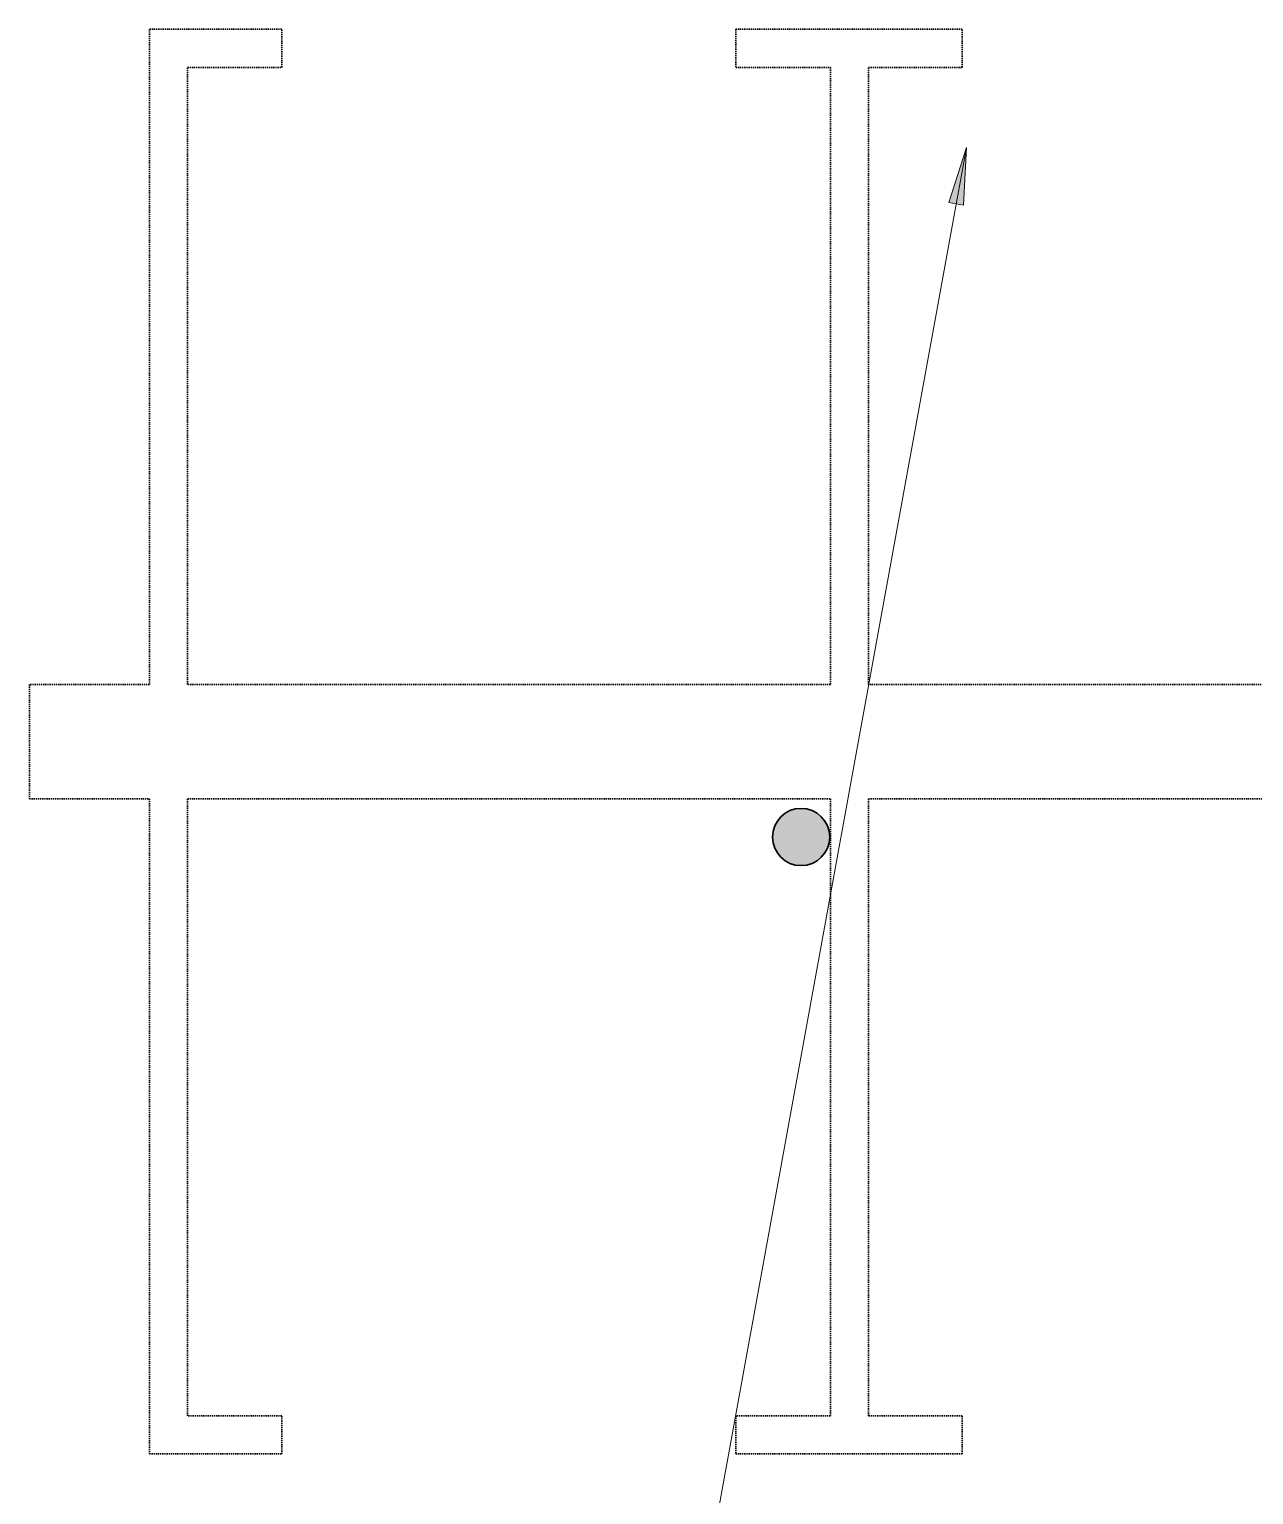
# Model space of a CAD drawing. Header units: inches. Extents: x -1176 to 1545, y -2552 to 978.
# Drawn here: x -952 to -823.6, y 507.4 to 661.1 of the extents above; entities that cross this region are included whole.
import ezdxf

# ---------------------------------------------------------------- set-up
doc = ezdxf.new("R2010")
doc.units = ezdxf.units.IN
doc.header["$MEASUREMENT"] = 0
doc.linetypes.add('Demolished', pattern=[0.1875, 0.125, -0.0625])
for name, color, linetype, lineweight in [('A-ANNO-KEYN', 231, 'Continuous', 9), ('A-WALL', 113, 'Continuous', 18), ('S-COLS', 52, 'Continuous', 18)]:
    doc.layers.add(name, color=color, linetype=linetype, lineweight=lineweight)

msp = doc.modelspace()

# ---------------------------------------------------------------- hatches: boundary and pattern name
at = {"layer": 'A-ANNO-KEYN'}
msp.add_hatch(color=256, dxfattribs=at).paths.add_polyline_path([(-853.7, 648.7), (-855.55, 642.94), (-854, 642.65)], flags=0)
at = {"layer": 'S-COLS'}
msp.add_hatch(color=250, dxfattribs=at).paths.add_polyline_path([(-871.06, 573.37), (-869.91, 573.6), (-868.94, 574.25), (-868.29, 575.23), (-868.06, 576.37), (-868.29, 577.52), (-868.94, 578.5), (-869.91, 579.15), (-871.06, 579.37), (-872.21, 579.15), (-873.18, 578.5), (-873.83, 577.52), (-874.06, 576.37), (-873.83, 575.23), (-873.18, 574.25), (-872.21, 573.6)], flags=0)

# ---------------------------------------------------------------- linework, layer by layer
at = {"layer": 'A-ANNO-KEYN'}
for p, q in [((-853.7, 648.7), (-885, 476.94)), ((-853.7, 648.7), (-855.55, 642.94)), ((-854, 642.65), (-853.7, 648.7)), ((-855.55, 642.94), (-854, 642.65))]:
    msp.add_line(p, q, dxfattribs=at)
at = {"layer": 'A-WALL', "color": 250, "linetype": 'Demolished', "lineweight": 30}
for p, q in [((-939.44, 661.1), (-939.44, 592.37)), ((-925.56, 661.1), (-939.44, 661.1)), ((-925.56, 657.1), (-925.56, 661.1)), ((-854.17, 661.1), (-877.92, 661.1)), ((-877.92, 661.1), (-877.92, 657.1)), ((-854.17, 657.1), (-854.17, 661.1)), ((-935.44, 592.37), (-935.44, 657.1)), ((-935.44, 657.1), (-925.56, 657.1)), ((-877.92, 657.1), (-867.99, 657.1)), ((-867.99, 657.1), (-867.99, 592.37)), ((-863.99, 592.37), (-863.99, 657.1)), ((-863.99, 657.1), (-854.17, 657.1)), ((-939.44, 592.37), (-952.04, 592.37)), ((-952.04, 592.37), (-952.04, 580.37)), ((-867.99, 592.37), (-935.44, 592.37)), ((-799.37, 592.37), (-863.99, 592.37)), ((-952.04, 580.37), (-939.44, 580.37)), ((-939.44, 580.37), (-939.44, 511.65)), ((-935.44, 580.37), (-867.99, 580.37)), ((-935.44, 515.65), (-935.44, 580.37)), ((-867.99, 580.37), (-867.99, 515.65)), ((-863.99, 580.37), (-799.37, 580.37)), ((-863.99, 515.65), (-863.99, 580.37)), ((-925.56, 515.65), (-935.44, 515.65)), ((-925.56, 511.65), (-925.56, 515.65)), ((-867.99, 515.65), (-877.92, 515.65)), ((-877.92, 515.65), (-877.92, 511.65)), ((-854.17, 515.65), (-863.99, 515.65)), ((-854.17, 511.65), (-854.17, 515.65)), ((-939.44, 511.65), (-925.56, 511.65)), ((-877.92, 511.65), (-854.17, 511.65))]:
    msp.add_line(p, q, dxfattribs=at)
at = {"layer": 'S-COLS', "color": 8, "lineweight": 30}
for start, end in [(0, 180), (180, 0)]:
    msp.add_arc((-871.06, 576.37), 3, start, end, dxfattribs=at)

doc.saveas('drawing.dxf')
